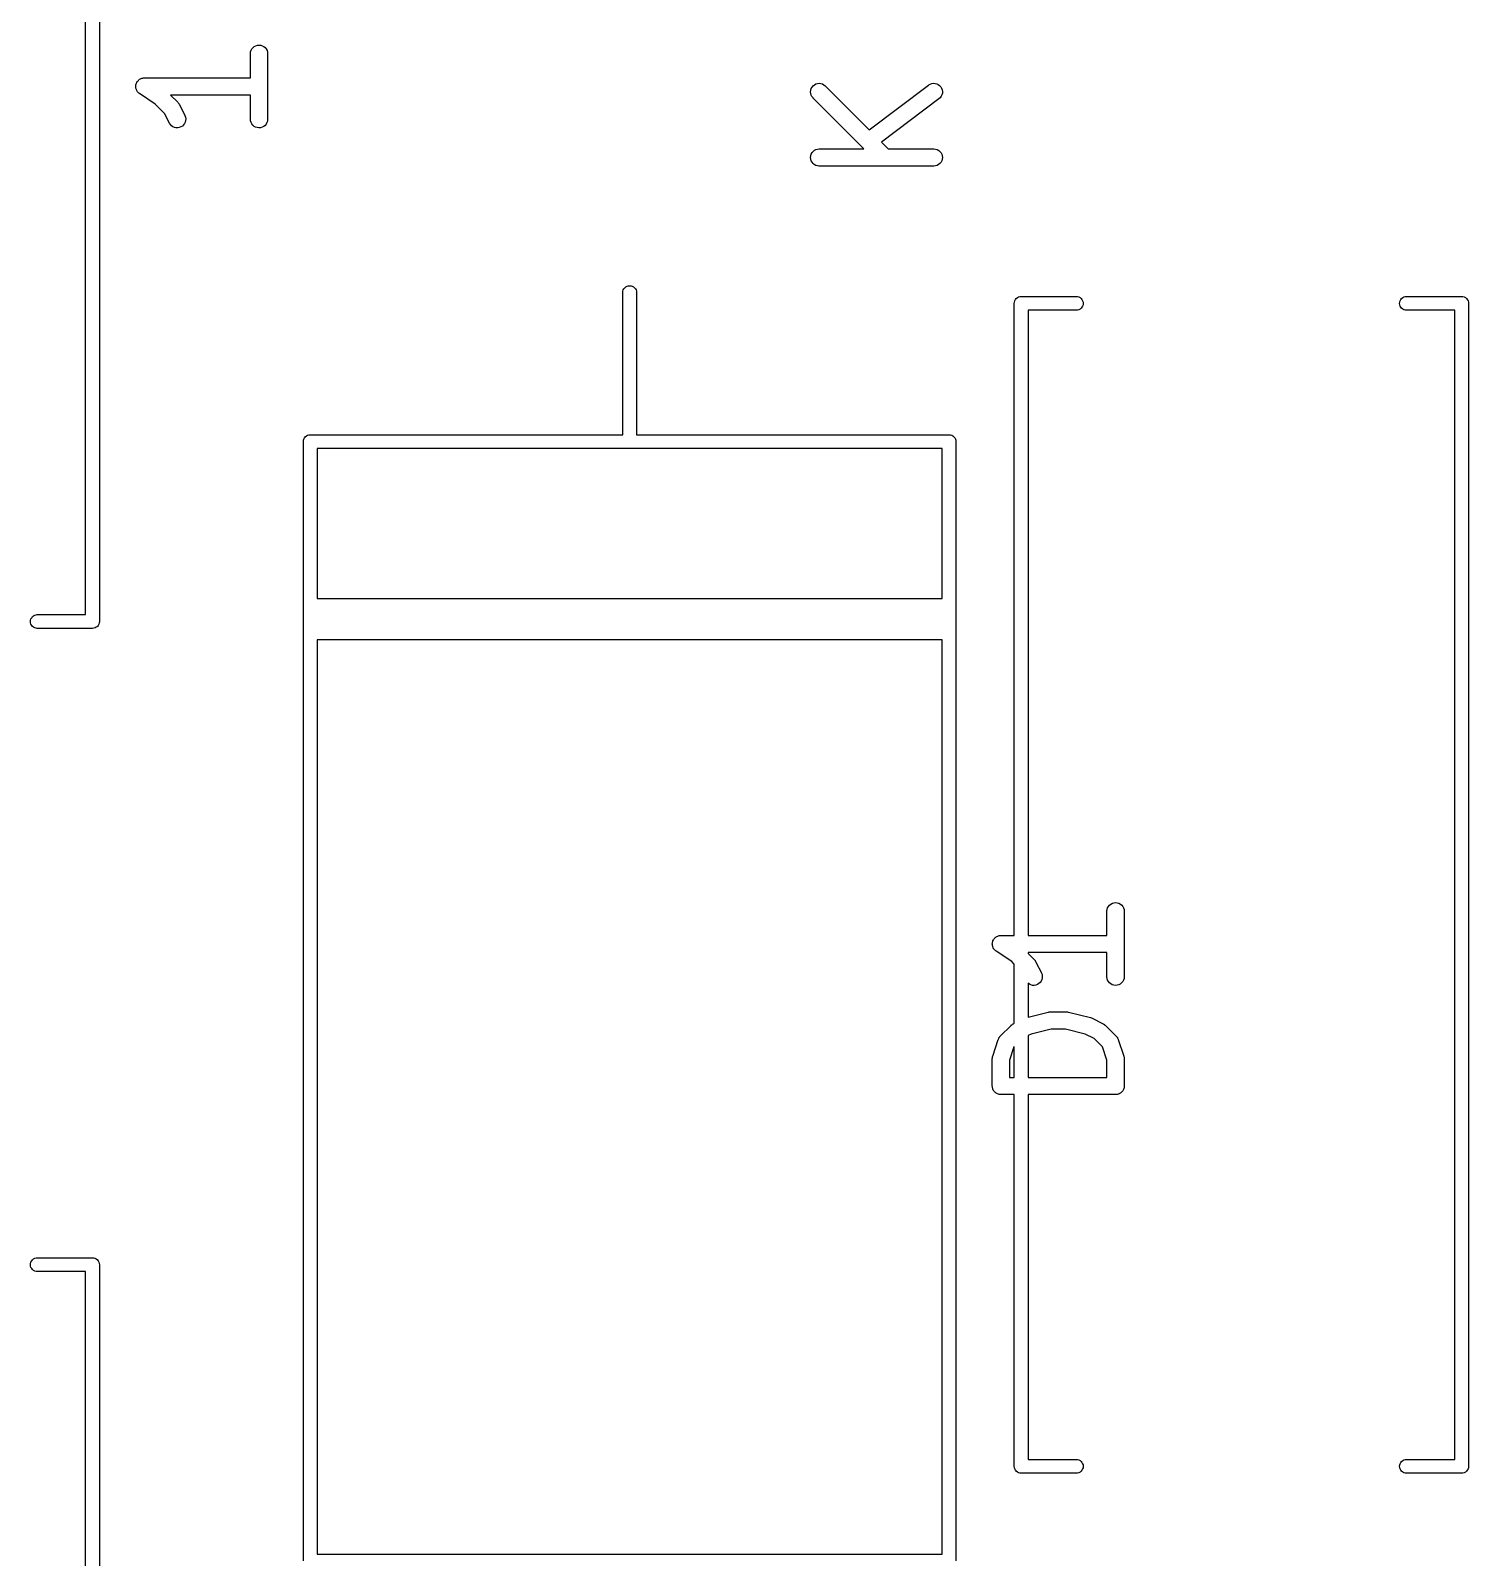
# Model space of a CAD drawing. Extents: x 84.8 to 173.4, y -140 to -47.1.
# Drawn here: x 138.29 to 150.82, y -98.32 to -85.01 of the extents above; entities that cross this region are included whole.
import ezdxf

# ---------------------------------------------------------------- set-up
doc = ezdxf.new("R2010")
doc.units = 0
doc.header["$MEASUREMENT"] = 0
doc.layers.add('BLACK', color=7, linetype='CONTINUOUS')

msp = doc.modelspace()

# ---------------------------------------------------------------- linework, layer by layer
at = {"layer": 'BLACK', "linetype": 'CONTINUOUS'}
for p, q in [((138.766, -90.1), (138.766, -80.08)), ((138.886, -80.0229), (138.886, -90.1571)), ((140.203, -85.208), (140.205, -85.1935)), ((140.205, -85.1935), (140.209, -85.1795)), ((140.209, -85.1795), (140.216, -85.1667)), ((140.216, -85.1667), (140.226, -85.1555)), ((140.226, -85.1555), (140.237, -85.1463)), ((140.237, -85.1463), (140.25, -85.1395)), ((140.25, -85.1395), (140.264, -85.1354)), ((140.264, -85.1354), (140.279, -85.134)), ((140.279, -85.134), (140.293, -85.1356)), ((140.293, -85.1356), (140.307, -85.1399)), ((140.307, -85.1399), (140.32, -85.1469)), ((140.32, -85.1469), (140.332, -85.1562)), ((140.332, -85.1562), (140.341, -85.1675)), ((140.341, -85.1675), (140.348, -85.1805)), ((140.348, -85.1805), (140.352, -85.1945)), ((140.352, -85.1945), (140.353, -85.209)), ((140.203, -85.209), (140.203, -85.208)), ((140.203, -85.4198), (140.203, -85.209)), ((140.353, -85.209), (140.353, -85.7805)), ((139.207, -85.4725), (139.209, -85.4657)), ((139.209, -85.4656), (139.213, -85.4592)), ((139.209, -85.4657), (139.209, -85.4656)), ((139.209, -85.4656), (139.209, -85.4656)), ((139.213, -85.4592), (139.216, -85.4528)), ((139.216, -85.4527), (139.221, -85.4472)), ((139.216, -85.4528), (139.216, -85.4527)), ((139.216, -85.4528), (139.216, -85.4528)), ((139.221, -85.4472), (139.226, -85.4415)), ((139.226, -85.4415), (139.231, -85.4367)), ((139.226, -85.4415), (139.226, -85.4415)), ((139.226, -85.4415), (139.226, -85.4415)), ((139.231, -85.4367), (139.237, -85.4323)), ((139.237, -85.4322), (139.244, -85.4286)), ((139.237, -85.4323), (139.237, -85.4322)), ((139.237, -85.4323), (139.237, -85.4323)), ((139.244, -85.4286), (139.25, -85.4254)), ((139.25, -85.4254), (139.257, -85.4232)), ((139.25, -85.4254), (139.25, -85.4254)), ((139.25, -85.4254), (139.25, -85.4254)), ((139.257, -85.4232), (139.264, -85.4212)), ((139.264, -85.4212), (139.271, -85.4205)), ((139.264, -85.4212), (139.264, -85.4212)), ((139.264, -85.4212), (139.264, -85.4212)), ((139.271, -85.4205), (139.278, -85.4198)), ((139.278, -85.4198), (140.203, -85.4198)), ((145.134, -85.473), (145.148, -85.4689)), ((145.148, -85.4689), (145.163, -85.4675)), ((145.163, -85.4675), (145.177, -85.469)), ((145.177, -85.469), (145.191, -85.4732)), ((146.131, -85.4744), (146.145, -85.4696)), ((146.145, -85.4696), (146.159, -85.4675)), ((146.159, -85.4675), (146.174, -85.4683)), ((146.174, -85.4683), (146.188, -85.472)), ((139.203, -85.4941), (139.204, -85.487)), ((139.203, -85.4942), (139.203, -85.4941)), ((139.204, -85.5018), (139.203, -85.4942)), ((139.203, -85.4942), (139.203, -85.4942)), ((139.204, -85.487), (139.205, -85.4797)), ((139.205, -85.5087), (139.204, -85.5018)), ((139.205, -85.4796), (139.207, -85.4725)), ((139.205, -85.4797), (139.205, -85.4796)), ((139.205, -85.4796), (139.205, -85.4796)), ((139.205, -85.5088), (139.205, -85.5087)), ((139.207, -85.5158), (139.205, -85.5088)), ((139.205, -85.5088), (139.205, -85.5088)), ((139.209, -85.5227), (139.207, -85.5158)), ((139.209, -85.5228), (139.209, -85.5227)), ((139.209, -85.5229), (139.209, -85.5228)), ((139.212, -85.5289), (139.209, -85.5229)), ((139.216, -85.5357), (139.212, -85.5289)), ((139.216, -85.5358), (139.216, -85.5357)), ((139.22, -85.5413), (139.216, -85.5358)), ((139.216, -85.5358), (139.216, -85.5358)), ((139.225, -85.5472), (139.22, -85.5413)), ((139.23, -85.5519), (139.225, -85.5472)), ((139.225, -85.5472), (139.225, -85.5472)), ((139.225, -85.5472), (139.225, -85.5472)), ((139.236, -85.5566), (139.23, -85.5519)), ((139.236, -85.5567), (139.236, -85.5566)), ((139.236, -85.5566), (139.236, -85.5566)), ((139.236, -85.5566), (139.236, -85.5566)), ((139.237, -85.5572), (139.236, -85.5567)), ((139.373, -85.6483), (139.237, -85.5572)), ((140.203, -85.5698), (139.507, -85.5698)), ((139.507, -85.5698), (139.57, -85.6322)), ((140.203, -85.7805), (140.203, -85.5698)), ((145.087, -85.5417), (145.089, -85.5271)), ((145.089, -85.5563), (145.087, -85.5417)), ((145.089, -85.5271), (145.093, -85.5132)), ((145.093, -85.5703), (145.089, -85.5563)), ((145.093, -85.5132), (145.1, -85.5003)), ((145.099, -85.5833), (145.093, -85.5703)), ((145.109, -85.5948), (145.099, -85.5833)), ((145.1, -85.5003), (145.11, -85.4891)), ((145.109, -85.5955), (145.109, -85.5948)), ((145.553, -86.0389), (145.109, -85.5955)), ((145.11, -85.4891), (145.121, -85.4799)), ((145.121, -85.4799), (145.134, -85.473)), ((145.191, -85.4732), (145.204, -85.4802)), ((145.204, -85.4802), (145.215, -85.4894)), ((145.215, -85.4894), (145.598, -85.872)), ((145.598, -85.872), (146.117, -85.4825)), ((146.207, -85.6025), (145.705, -85.9792)), ((146.117, -85.4825), (146.118, -85.4819)), ((146.118, -85.4819), (146.131, -85.4744)), ((146.188, -85.472), (146.201, -85.4783)), ((146.201, -85.4783), (146.213, -85.487)), ((146.218, -85.5926), (146.207, -85.6025)), ((146.213, -85.487), (146.223, -85.4979)), ((146.227, -85.5808), (146.218, -85.5926)), ((146.223, -85.4979), (146.23, -85.5105)), ((146.233, -85.5675), (146.227, -85.5808)), ((146.23, -85.5105), (146.235, -85.5242)), ((146.237, -85.5533), (146.233, -85.5675)), ((146.235, -85.5242), (146.237, -85.5387)), ((146.237, -85.5387), (146.237, -85.5533)), ((139.455, -85.7297), (139.373, -85.6483)), ((139.497, -85.814), (139.455, -85.7297)), ((139.57, -85.6322), (139.57, -85.6329)), ((139.57, -85.6329), (139.573, -85.6362)), ((139.573, -85.6362), (139.576, -85.6393)), ((139.576, -85.6393), (139.577, -85.642)), ((139.577, -85.642), (139.579, -85.6444)), ((139.579, -85.6444), (139.581, -85.6481)), ((139.581, -85.6481), (139.584, -85.6517)), ((139.584, -85.6517), (139.631, -85.7469)), ((139.505, -85.8264), (139.497, -85.814)), ((139.515, -85.837), (139.505, -85.8264)), ((139.527, -85.8455), (139.515, -85.837)), ((139.54, -85.8515), (139.527, -85.8455)), ((139.554, -85.8548), (139.54, -85.8515)), ((139.569, -85.8553), (139.554, -85.8548)), ((139.583, -85.8529), (139.569, -85.8553)), ((139.597, -85.8478), (139.583, -85.8529)), ((139.61, -85.8401), (139.597, -85.8478)), ((139.62, -85.8301), (139.61, -85.8401)), ((139.629, -85.8182), (139.62, -85.8301)), ((139.635, -85.8049), (139.629, -85.8182)), ((139.631, -85.7469), (139.632, -85.7479)), ((139.632, -85.7479), (139.637, -85.7616)), ((139.638, -85.7907), (139.635, -85.8049)), ((139.637, -85.7616), (139.639, -85.7761)), ((139.639, -85.7761), (139.638, -85.7907)), ((140.205, -85.795), (140.203, -85.7805)), ((140.209, -85.8091), (140.205, -85.795)), ((140.216, -85.822), (140.209, -85.8091)), ((140.225, -85.8333), (140.216, -85.822)), ((140.236, -85.8427), (140.225, -85.8333)), ((140.249, -85.8496), (140.236, -85.8427)), ((140.263, -85.8539), (140.249, -85.8496)), ((140.278, -85.8555), (140.263, -85.8539)), ((140.292, -85.8541), (140.278, -85.8555)), ((140.306, -85.85), (140.292, -85.8541)), ((140.319, -85.8432), (140.306, -85.85)), ((140.331, -85.8341), (140.319, -85.8432)), ((140.34, -85.8228), (140.331, -85.8341)), ((140.347, -85.81), (140.34, -85.8228)), ((140.352, -85.7961), (140.347, -85.81)), ((140.353, -85.7815), (140.352, -85.7961)), ((140.353, -85.7805), (140.353, -85.7815)), ((145.705, -85.9792), (145.765, -86.0389)), ((145.087, -86.1134), (145.089, -86.0988)), ((145.089, -86.128), (145.087, -86.1134)), ((145.089, -86.0988), (145.093, -86.0848)), ((145.093, -86.142), (145.089, -86.128)), ((145.093, -86.0848), (145.1, -86.072)), ((145.1, -86.072), (145.11, -86.0607)), ((145.11, -86.0607), (145.121, -86.0514)), ((145.121, -86.0514), (145.134, -86.0446)), ((145.134, -86.0446), (145.148, -86.0403)), ((145.148, -86.0403), (145.162, -86.0389)), ((145.162, -86.0389), (145.553, -86.0389)), ((145.765, -86.0389), (146.162, -86.0389)), ((146.162, -86.0389), (146.163, -86.0389)), ((146.163, -86.0389), (146.178, -86.0405)), ((146.178, -86.0405), (146.192, -86.045)), ((146.192, -86.045), (146.205, -86.052)), ((146.205, -86.052), (146.216, -86.0614)), ((146.216, -86.0614), (146.225, -86.0728)), ((146.225, -86.0728), (146.232, -86.0858)), ((146.232, -86.0858), (146.236, -86.0998)), ((146.236, -86.129), (146.232, -86.143)), ((146.236, -86.0998), (146.237, -86.1144)), ((146.237, -86.1144), (146.236, -86.129)), ((145.1, -86.155), (145.093, -86.142)), ((145.109, -86.1664), (145.1, -86.155)), ((145.12, -86.1758), (145.109, -86.1664)), ((145.133, -86.1828), (145.12, -86.1758)), ((145.147, -86.1873), (145.133, -86.1828)), ((145.161, -86.1889), (145.147, -86.1873)), ((145.162, -86.1889), (145.161, -86.1889)), ((146.162, -86.1889), (145.162, -86.1889)), ((146.177, -86.1875), (146.162, -86.1889)), ((146.191, -86.1832), (146.177, -86.1875)), ((146.204, -86.1764), (146.191, -86.1832)), ((146.215, -86.1671), (146.204, -86.1764)), ((146.225, -86.1558), (146.215, -86.1671)), ((146.232, -86.143), (146.225, -86.1558)), ((143.45, -87.2891), (143.451, -87.2802)), ((143.45, -88.532), (143.45, -87.2891)), ((143.451, -87.2802), (143.454, -87.2689)), ((143.454, -87.2689), (143.46, -87.2585)), ((143.46, -87.2585), (143.467, -87.2494)), ((143.467, -87.2494), (143.477, -87.2419)), ((143.477, -87.2419), (143.487, -87.2363)), ((143.487, -87.2363), (143.498, -87.2329)), ((143.498, -87.2329), (143.51, -87.2317)), ((143.51, -87.2317), (143.522, -87.2329)), ((143.522, -87.2329), (143.533, -87.2363)), ((143.533, -87.2363), (143.543, -87.2419)), ((143.543, -87.2419), (143.553, -87.2494)), ((143.553, -87.2494), (143.56, -87.2585)), ((143.56, -87.2585), (143.566, -87.2689)), ((143.566, -87.2689), (143.569, -87.2802)), ((143.569, -87.2802), (143.57, -87.2891)), ((143.57, -87.2891), (143.57, -88.532)), ((146.891, -87.3359), (146.901, -87.3303)), ((146.901, -87.3303), (146.912, -87.3269)), ((146.912, -87.3269), (146.921, -87.326)), ((146.921, -87.326), (146.924, -87.3257)), ((146.924, -87.3257), (146.927, -87.326)), ((146.927, -87.326), (147.407, -87.326)), ((147.407, -87.326), (147.416, -87.3269)), ((147.416, -87.3269), (147.427, -87.3303)), ((147.427, -87.3303), (147.437, -87.3359)), ((150.251, -87.3359), (150.261, -87.3303)), ((150.261, -87.3303), (150.272, -87.3269)), ((150.272, -87.3269), (150.281, -87.326)), ((150.281, -87.326), (150.761, -87.326)), ((150.761, -87.326), (150.764, -87.3257)), ((150.764, -87.3257), (150.767, -87.326)), ((150.767, -87.326), (150.767, -87.326)), ((150.767, -87.326), (150.776, -87.3269)), ((150.776, -87.3269), (150.787, -87.3303)), ((150.787, -87.3303), (150.797, -87.3359)), ((146.864, -87.386), (146.865, -87.3742)), ((146.864, -87.3889), (146.864, -87.386)), ((146.864, -92.897), (146.864, -87.3889)), ((146.865, -87.3742), (146.868, -87.3629)), ((146.868, -87.3629), (146.874, -87.3525)), ((146.874, -87.3525), (146.881, -87.3434)), ((146.881, -87.3434), (146.891, -87.3359)), ((147.407, -87.446), (146.984, -87.446)), ((146.984, -87.446), (146.984, -92.897)), ((147.416, -87.4451), (147.407, -87.446)), ((147.427, -87.4417), (147.416, -87.4451)), ((147.437, -87.4361), (147.427, -87.4417)), ((147.437, -87.3359), (147.447, -87.3434)), ((147.447, -87.4286), (147.437, -87.4361)), ((147.447, -87.3434), (147.454, -87.3525)), ((147.454, -87.4195), (147.447, -87.4286)), ((147.454, -87.3525), (147.46, -87.3629)), ((147.46, -87.4091), (147.454, -87.4195)), ((147.46, -87.3629), (147.463, -87.3742)), ((147.463, -87.3978), (147.46, -87.4091)), ((147.463, -87.3742), (147.464, -87.386)), ((147.464, -87.386), (147.463, -87.3978)), ((150.224, -87.386), (150.225, -87.3742)), ((150.225, -87.3978), (150.224, -87.386)), ((150.225, -87.3742), (150.228, -87.3629)), ((150.228, -87.4091), (150.225, -87.3978)), ((150.228, -87.3629), (150.234, -87.3525)), ((150.234, -87.4195), (150.228, -87.4091)), ((150.234, -87.3525), (150.241, -87.3434)), ((150.241, -87.4286), (150.234, -87.4195)), ((150.241, -87.3434), (150.251, -87.3359)), ((150.251, -87.4361), (150.241, -87.4286)), ((150.261, -87.4417), (150.251, -87.4361)), ((150.272, -87.4451), (150.261, -87.4417)), ((150.281, -87.446), (150.272, -87.4451)), ((150.704, -87.446), (150.281, -87.446)), ((150.704, -97.466), (150.704, -87.446)), ((150.797, -87.3359), (150.807, -87.3434)), ((150.807, -87.3434), (150.814, -87.3525)), ((150.814, -87.3525), (150.82, -87.3629)), ((150.82, -87.3629), (150.823, -87.3742)), ((150.823, -87.3742), (150.824, -87.386)), ((150.824, -87.386), (150.824, -87.3889)), ((150.824, -87.3889), (150.824, -97.5231)), ((140.702, -88.5363), (140.713, -88.5329)), ((140.713, -88.5329), (140.722, -88.532)), ((140.722, -88.532), (140.725, -88.5317)), ((140.725, -88.5317), (140.728, -88.532)), ((140.728, -88.532), (143.45, -88.532)), ((143.57, -88.532), (146.292, -88.532)), ((146.292, -88.532), (146.295, -88.5317)), ((146.295, -88.5317), (146.298, -88.532)), ((146.298, -88.532), (146.307, -88.5329)), ((146.307, -88.5329), (146.318, -88.5363)), ((140.665, -88.592), (140.666, -88.5802)), ((140.665, -88.5949), (140.665, -88.592)), ((140.665, -90.0171), (140.665, -88.5949)), ((140.666, -88.5802), (140.669, -88.5689)), ((140.669, -88.5689), (140.675, -88.5585)), ((140.675, -88.5585), (140.682, -88.5494)), ((140.682, -88.5494), (140.692, -88.5419)), ((140.692, -88.5419), (140.702, -88.5363)), ((143.507, -88.652), (140.785, -88.652)), ((140.785, -88.652), (140.785, -89.96)), ((143.51, -88.6523), (143.507, -88.652)), ((143.513, -88.652), (143.51, -88.6523)), ((146.235, -88.652), (143.513, -88.652)), ((146.235, -89.96), (146.235, -88.652)), ((146.318, -88.5363), (146.328, -88.5419)), ((146.328, -88.5419), (146.338, -88.5494)), ((146.338, -88.5494), (146.345, -88.5585)), ((146.345, -88.5585), (146.351, -88.5689)), ((146.351, -88.5689), (146.354, -88.5802)), ((146.354, -88.5802), (146.355, -88.592)), ((146.355, -88.592), (146.355, -88.5949)), ((146.355, -88.5949), (146.355, -90.0171)), ((140.785, -89.96), (146.235, -89.96)), ((138.29, -90.1369), (138.296, -90.1265)), ((138.296, -90.1265), (138.303, -90.1174)), ((138.303, -90.1174), (138.313, -90.1099)), ((138.313, -90.1099), (138.323, -90.1043)), ((138.323, -90.1043), (138.334, -90.1009)), ((138.334, -90.1009), (138.343, -90.1)), ((138.343, -90.1), (138.766, -90.1)), ((140.665, -90.02), (140.665, -90.0171)), ((140.665, -90.0229), (140.665, -90.02)), ((140.665, -90.1371), (140.665, -90.0229)), ((146.355, -90.0171), (146.355, -90.02)), ((146.355, -90.02), (146.355, -90.0229)), ((146.355, -90.0229), (146.355, -90.1371)), ((138.286, -90.16), (138.287, -90.1482)), ((138.287, -90.1718), (138.286, -90.16)), ((138.287, -90.1482), (138.29, -90.1369)), ((138.29, -90.1831), (138.287, -90.1718)), ((138.296, -90.1935), (138.29, -90.1831)), ((138.303, -90.2026), (138.296, -90.1935)), ((138.313, -90.2101), (138.303, -90.2026)), ((138.323, -90.2157), (138.313, -90.2101)), ((138.334, -90.2191), (138.323, -90.2157)), ((138.343, -90.22), (138.334, -90.2191)), ((138.823, -90.22), (138.343, -90.22)), ((138.826, -90.2203), (138.823, -90.22)), ((138.838, -90.2191), (138.826, -90.2203)), ((138.849, -90.2157), (138.838, -90.2191)), ((138.859, -90.2101), (138.849, -90.2157)), ((138.869, -90.2026), (138.859, -90.2101)), ((138.876, -90.1935), (138.869, -90.2026)), ((138.882, -90.1831), (138.876, -90.1935)), ((138.885, -90.1718), (138.882, -90.1831)), ((138.886, -90.1629), (138.885, -90.1718)), ((138.886, -90.1571), (138.886, -90.16)), ((138.886, -90.16), (138.886, -90.1629)), ((140.665, -90.14), (140.665, -90.1371)), ((140.665, -90.1429), (140.665, -90.14)), ((140.665, -90.2571), (140.665, -90.1429)), ((140.665, -90.26), (140.665, -90.2571)), ((140.665, -90.2629), (140.665, -90.26)), ((140.665, -98.349), (140.665, -90.2629)), ((146.355, -90.1371), (146.355, -90.14)), ((146.355, -90.14), (146.355, -90.1429)), ((146.355, -90.1429), (146.355, -90.2571)), ((146.355, -90.2571), (146.355, -90.26)), ((146.355, -90.26), (146.355, -90.2629)), ((146.355, -90.2629), (146.355, -98.3491)), ((140.785, -90.32), (140.785, -98.292)), ((146.235, -90.32), (140.785, -90.32)), ((146.235, -98.292), (146.235, -90.32)), ((147.674, -92.6707), (147.678, -92.6567)), ((147.678, -92.6567), (147.685, -92.6439)), ((147.685, -92.6439), (147.695, -92.6327)), ((147.695, -92.6327), (147.706, -92.6235)), ((147.706, -92.6235), (147.719, -92.6167)), ((147.719, -92.6167), (147.733, -92.6126)), ((147.733, -92.6126), (147.748, -92.6113)), ((147.748, -92.6113), (147.762, -92.6128)), ((147.762, -92.6128), (147.776, -92.6171)), ((147.776, -92.6171), (147.789, -92.6241)), ((147.789, -92.6241), (147.801, -92.6334)), ((147.801, -92.6334), (147.81, -92.6448)), ((147.81, -92.6448), (147.817, -92.6577)), ((147.817, -92.6577), (147.821, -92.6717)), ((147.672, -92.6852), (147.674, -92.6707)), ((147.672, -92.6863), (147.672, -92.6852)), ((147.672, -92.897), (147.672, -92.6863)), ((147.821, -92.6717), (147.822, -92.6863)), ((147.822, -92.6863), (147.822, -93.2577)), ((146.685, -92.93), (146.69, -92.9244)), ((146.69, -92.9244), (146.695, -92.9188)), ((146.695, -92.9187), (146.7, -92.914)), ((146.695, -92.9188), (146.695, -92.9187)), ((146.695, -92.9187), (146.695, -92.9187)), ((146.7, -92.914), (146.706, -92.9095)), ((146.706, -92.9095), (146.713, -92.906)), ((146.706, -92.9095), (146.706, -92.9095)), ((146.706, -92.9095), (146.706, -92.9095)), ((146.713, -92.906), (146.719, -92.9027)), ((146.719, -92.9026), (146.726, -92.9006)), ((146.719, -92.9027), (146.719, -92.9026)), ((146.719, -92.9026), (146.719, -92.9026)), ((146.726, -92.9006), (146.733, -92.8984)), ((146.733, -92.8984), (146.74, -92.8977)), ((146.733, -92.8984), (146.733, -92.8984)), ((146.733, -92.8984), (146.733, -92.8984)), ((146.74, -92.8977), (146.747, -92.897)), ((146.747, -92.897), (146.864, -92.897)), ((146.984, -92.897), (147.672, -92.897)), ((146.672, -92.9714), (146.673, -92.9639)), ((146.672, -92.9715), (146.672, -92.9714)), ((146.672, -92.9714), (146.672, -92.9714)), ((146.673, -92.979), (146.672, -92.9715)), ((146.673, -92.9639), (146.674, -92.9569)), ((146.674, -92.9859), (146.673, -92.979)), ((146.674, -92.9568), (146.676, -92.9497)), ((146.674, -92.9569), (146.674, -92.9568)), ((146.674, -92.9569), (146.674, -92.9569)), ((146.674, -92.986), (146.674, -92.9859)), ((146.674, -92.9861), (146.674, -92.986)), ((146.676, -92.9929), (146.674, -92.9861)), ((146.676, -92.9497), (146.678, -92.9429)), ((146.678, -93), (146.676, -92.9929)), ((146.678, -92.9428), (146.682, -92.9363)), ((146.678, -92.9429), (146.678, -92.9428)), ((146.678, -92.9429), (146.678, -92.9429)), ((146.678, -93.0001), (146.678, -93)), ((146.678, -93), (146.678, -93)), ((146.681, -93.0063), (146.678, -93.0001)), ((146.685, -93.013), (146.681, -93.0063)), ((146.682, -92.9363), (146.685, -92.9301)), ((146.685, -92.9301), (146.685, -92.93)), ((146.685, -92.93), (146.685, -92.93)), ((146.685, -93.0131), (146.685, -93.013)), ((146.685, -93.013), (146.685, -93.013)), ((146.689, -93.0187), (146.685, -93.0131)), ((146.694, -93.0244), (146.689, -93.0187)), ((146.694, -93.0245), (146.694, -93.0244)), ((146.694, -93.0244), (146.694, -93.0244)), ((146.699, -93.0292), (146.694, -93.0245)), ((146.705, -93.0338), (146.699, -93.0292)), ((146.705, -93.0339), (146.705, -93.0338)), ((146.706, -93.0344), (146.705, -93.0339)), ((146.705, -93.0339), (146.705, -93.0339)), ((146.705, -93.0339), (146.705, -93.0339)), ((146.842, -93.1255), (146.706, -93.0344)), ((147.672, -93.047), (146.984, -93.047)), ((146.984, -93.047), (146.984, -93.0549)), ((146.984, -93.0549), (147.039, -93.1094)), ((147.672, -93.2577), (147.672, -93.047)), ((146.864, -93.1471), (146.842, -93.1255)), ((146.864, -93.6632), (146.864, -93.1471)), ((147.039, -93.1094), (147.039, -93.1102)), ((147.039, -93.1102), (147.042, -93.1135)), ((147.042, -93.1135), (147.045, -93.1165)), ((147.045, -93.1165), (147.046, -93.1192)), ((147.046, -93.1192), (147.048, -93.1216)), ((147.048, -93.1216), (147.05, -93.1254)), ((147.05, -93.1254), (147.053, -93.1289)), ((147.053, -93.1289), (147.1, -93.2242)), ((146.996, -93.3228), (146.984, -93.3144)), ((146.984, -93.3144), (146.984, -93.6093)), ((147.009, -93.3288), (146.996, -93.3228)), ((147.066, -93.325), (147.052, -93.3302)), ((147.079, -93.3173), (147.066, -93.325)), ((147.089, -93.3073), (147.079, -93.3173)), ((147.098, -93.2955), (147.089, -93.3073)), ((147.104, -93.2822), (147.098, -93.2955)), ((147.1, -93.2242), (147.101, -93.2251)), ((147.101, -93.2251), (147.106, -93.2389)), ((147.107, -93.2679), (147.104, -93.2822)), ((147.106, -93.2389), (147.108, -93.2533)), ((147.108, -93.2533), (147.107, -93.2679)), ((147.674, -93.2723), (147.672, -93.2577)), ((147.678, -93.2863), (147.674, -93.2723)), ((147.685, -93.2992), (147.678, -93.2863)), ((147.694, -93.3106), (147.685, -93.2992)), ((147.705, -93.3199), (147.694, -93.3106)), ((147.718, -93.3269), (147.705, -93.3199)), ((147.788, -93.3205), (147.775, -93.3273)), ((147.8, -93.3113), (147.788, -93.3205)), ((147.809, -93.3001), (147.8, -93.3113)), ((147.816, -93.2873), (147.809, -93.3001)), ((147.821, -93.2733), (147.816, -93.2873)), ((147.822, -93.2588), (147.821, -93.2733)), ((147.822, -93.2577), (147.822, -93.2588)), ((147.023, -93.3321), (147.009, -93.3288)), ((147.038, -93.3326), (147.023, -93.3321)), ((147.052, -93.3302), (147.038, -93.3326)), ((147.732, -93.3312), (147.718, -93.3269)), ((147.747, -93.3327), (147.732, -93.3312)), ((147.761, -93.3314), (147.747, -93.3327)), ((147.775, -93.3273), (147.761, -93.3314)), ((146.984, -93.6093), (147.158, -93.5659)), ((147.158, -93.5659), (147.159, -93.5657)), ((147.159, -93.5657), (147.16, -93.5655)), ((147.16, -93.5655), (147.161, -93.5651)), ((147.161, -93.5651), (147.167, -93.5645)), ((147.167, -93.5645), (147.173, -93.5637)), ((147.173, -93.5637), (147.175, -93.5638)), ((147.175, -93.5638), (147.176, -93.5637)), ((147.176, -93.5637), (147.319, -93.5637)), ((147.319, -93.5637), (147.32, -93.5637)), ((147.32, -93.5637), (147.321, -93.5638)), ((147.321, -93.5638), (147.323, -93.5638)), ((147.323, -93.5638), (147.328, -93.5646)), ((147.328, -93.5646), (147.334, -93.5653)), ((147.334, -93.5653), (147.336, -93.5657)), ((147.336, -93.5657), (147.337, -93.5659)), ((147.337, -93.5659), (147.527, -93.6135)), ((146.742, -93.7761), (146.837, -93.6809)), ((146.837, -93.6809), (146.838, -93.6801)), ((146.838, -93.6801), (146.841, -93.6775)), ((146.841, -93.6775), (146.844, -93.6746)), ((146.844, -93.6746), (146.847, -93.673)), ((146.847, -93.673), (146.849, -93.671)), ((146.849, -93.671), (146.853, -93.6691)), ((146.853, -93.6691), (146.857, -93.6668)), ((146.857, -93.6668), (146.864, -93.6632)), ((147.185, -93.7137), (147.012, -93.757)), ((147.31, -93.7137), (147.185, -93.7137)), ((147.483, -93.757), (147.31, -93.7137)), ((147.527, -93.6135), (147.528, -93.6138)), ((147.528, -93.6138), (147.529, -93.6139)), ((147.529, -93.6139), (147.529, -93.614)), ((147.529, -93.614), (147.536, -93.6165)), ((147.536, -93.6165), (147.542, -93.6189)), ((147.542, -93.6189), (147.543, -93.6191)), ((147.543, -93.6191), (147.543, -93.6192)), ((147.543, -93.6192), (147.638, -93.6668)), ((147.638, -93.6668), (147.639, -93.6673)), ((147.639, -93.6673), (147.643, -93.6696)), ((147.643, -93.6696), (147.646, -93.6716)), ((147.646, -93.6716), (147.649, -93.6736)), ((147.649, -93.6736), (147.651, -93.6753)), ((147.651, -93.6753), (147.654, -93.6782)), ((147.654, -93.6782), (147.658, -93.6809)), ((147.658, -93.6809), (147.753, -93.7761)), ((146.676, -93.9483), (146.724, -93.8054)), ((146.724, -93.8044), (146.725, -93.8024)), ((146.724, -93.8054), (146.724, -93.8044)), ((146.725, -93.8024), (146.726, -93.8003)), ((146.726, -93.8003), (146.728, -93.7958)), ((146.728, -93.7958), (146.73, -93.7912)), ((146.73, -93.7912), (146.732, -93.7894)), ((146.732, -93.7894), (146.733, -93.7874)), ((146.733, -93.7874), (146.736, -93.7835)), ((146.736, -93.7835), (146.739, -93.7793)), ((146.739, -93.7793), (146.741, -93.7778)), ((146.741, -93.7778), (146.742, -93.7761)), ((147.012, -93.757), (146.984, -93.7709)), ((146.984, -93.7709), (146.984, -94.1351)), ((147.56, -93.7955), (147.483, -93.757)), ((147.634, -93.8697), (147.56, -93.7955)), ((147.753, -93.7761), (147.754, -93.7769)), ((147.754, -93.7769), (147.755, -93.7786)), ((147.755, -93.7786), (147.757, -93.7801)), ((147.757, -93.7801), (147.759, -93.7843)), ((147.759, -93.7843), (147.763, -93.7883)), ((147.763, -93.7883), (147.764, -93.7902)), ((147.764, -93.7902), (147.765, -93.7921)), ((147.765, -93.7921), (147.767, -93.7967)), ((147.767, -93.7967), (147.769, -93.8013)), ((147.769, -93.8013), (147.77, -93.8034)), ((147.77, -93.8034), (147.771, -93.8054)), ((147.771, -93.8054), (147.819, -93.9483)), ((146.672, -93.971), (146.673, -93.9668)), ((146.672, -93.972), (146.672, -93.971)), ((146.672, -94.2101), (146.672, -93.972)), ((146.673, -93.9626), (146.674, -93.9595)), ((146.673, -93.9668), (146.673, -93.9626)), ((146.674, -93.9564), (146.675, -93.9524)), ((146.674, -93.9595), (146.674, -93.9564)), ((146.675, -93.9524), (146.676, -93.9483)), ((146.861, -93.8697), (146.822, -93.9842)), ((146.822, -93.9842), (146.822, -94.1351)), ((146.864, -93.8662), (146.861, -93.8697)), ((146.864, -94.1351), (146.864, -93.8662)), ((147.672, -93.9842), (147.634, -93.8697)), ((147.672, -94.1351), (147.672, -93.9842)), ((147.819, -93.9483), (147.819, -93.9493)), ((147.819, -93.9493), (147.82, -93.9534)), ((147.82, -93.9534), (147.821, -93.9574)), ((147.821, -93.9574), (147.821, -93.9605)), ((147.821, -93.9605), (147.822, -93.9636)), ((147.822, -93.9636), (147.822, -93.9678)), ((147.822, -93.9678), (147.822, -93.972)), ((147.822, -93.972), (147.822, -94.2101)), ((146.673, -94.2171), (146.672, -94.2101)), ((146.674, -94.2241), (146.673, -94.2171)), ((146.674, -94.2244), (146.674, -94.2241)), ((146.674, -94.2247), (146.674, -94.2244)), ((146.676, -94.2314), (146.674, -94.2247)), ((146.678, -94.2382), (146.676, -94.2314)), ((146.678, -94.2384), (146.678, -94.2382)), ((146.678, -94.2387), (146.678, -94.2384)), ((146.681, -94.2449), (146.678, -94.2387)), ((146.685, -94.2512), (146.681, -94.2449)), ((146.685, -94.2514), (146.685, -94.2512)), ((146.685, -94.2516), (146.685, -94.2514)), ((146.689, -94.2571), (146.685, -94.2516)), ((146.694, -94.2626), (146.689, -94.2571)), ((146.822, -94.1351), (146.864, -94.1351)), ((146.984, -94.1351), (147.672, -94.1351)), ((147.805, -94.2579), (147.8, -94.2633)), ((147.809, -94.2525), (147.805, -94.2579)), ((147.81, -94.252), (147.809, -94.2522)), ((147.809, -94.2522), (147.809, -94.2525)), ((147.813, -94.2458), (147.81, -94.252)), ((147.816, -94.2396), (147.813, -94.2458)), ((147.817, -94.2392), (147.816, -94.2394)), ((147.816, -94.2394), (147.816, -94.2396)), ((147.819, -94.2324), (147.817, -94.2392)), ((147.821, -94.2257), (147.819, -94.2324)), ((147.822, -94.2182), (147.821, -94.2252)), ((147.821, -94.2252), (147.821, -94.2254)), ((147.821, -94.2254), (147.821, -94.2257)), ((147.822, -94.2101), (147.822, -94.2106)), ((147.822, -94.2106), (147.822, -94.2106)), ((147.822, -94.2106), (147.822, -94.2106)), ((147.822, -94.2106), (147.822, -94.2111)), ((147.822, -94.2111), (147.822, -94.2182)), ((146.694, -94.2627), (146.694, -94.2626)), ((146.694, -94.2629), (146.694, -94.2627)), ((146.7, -94.2674), (146.694, -94.2629)), ((146.705, -94.272), (146.7, -94.2674)), ((146.705, -94.2721), (146.705, -94.272)), ((146.705, -94.2723), (146.705, -94.2721)), ((146.712, -94.2756), (146.705, -94.2723)), ((146.718, -94.279), (146.712, -94.2756)), ((146.718, -94.2791), (146.718, -94.279)), ((146.718, -94.2792), (146.718, -94.2791)), ((146.725, -94.2813), (146.718, -94.2792)), ((146.732, -94.2835), (146.725, -94.2813)), ((146.732, -94.2836), (146.732, -94.2835)), ((146.732, -94.2835), (146.732, -94.2835)), ((146.739, -94.2843), (146.732, -94.2836)), ((146.746, -94.2851), (146.739, -94.2843)), ((146.747, -94.2851), (146.746, -94.2851)), ((146.864, -94.2851), (146.747, -94.2851)), ((146.747, -94.2851), (146.747, -94.2851)), ((146.747, -94.2851), (146.747, -94.2851)), ((146.747, -94.2851), (146.747, -94.2851)), ((146.864, -97.523), (146.864, -94.2851)), ((147.747, -94.2851), (146.984, -94.2851)), ((146.984, -94.2851), (146.984, -97.466)), ((147.754, -94.2844), (147.747, -94.2851)), ((147.761, -94.2838), (147.754, -94.2844)), ((147.762, -94.2837), (147.761, -94.2838)), ((147.769, -94.2816), (147.762, -94.2837)), ((147.762, -94.2837), (147.762, -94.2837)), ((147.775, -94.2796), (147.769, -94.2816)), ((147.776, -94.2795), (147.775, -94.2796)), ((147.782, -94.2761), (147.776, -94.2794)), ((147.776, -94.2794), (147.776, -94.2795)), ((147.788, -94.2729), (147.782, -94.2761)), ((147.789, -94.2727), (147.788, -94.2729)), ((147.794, -94.2681), (147.789, -94.2726)), ((147.789, -94.2726), (147.789, -94.2727)), ((147.8, -94.2637), (147.794, -94.2681)), ((147.8, -94.2633), (147.8, -94.2635)), ((147.8, -94.2635), (147.8, -94.2637)), ((138.303, -95.7254), (138.313, -95.7179)), ((138.313, -95.7179), (138.323, -95.7123)), ((138.323, -95.7123), (138.334, -95.7089)), ((138.334, -95.7089), (138.343, -95.708)), ((138.343, -95.708), (138.823, -95.708)), ((138.823, -95.708), (138.826, -95.7077)), ((138.826, -95.7077), (138.829, -95.708)), ((138.829, -95.708), (138.829, -95.708)), ((138.829, -95.708), (138.838, -95.7089)), ((138.838, -95.7089), (138.849, -95.7123)), ((138.849, -95.7123), (138.859, -95.7179)), ((138.859, -95.7179), (138.869, -95.7254)), ((138.286, -95.768), (138.287, -95.7562)), ((138.287, -95.7798), (138.286, -95.768)), ((138.287, -95.7562), (138.29, -95.7449)), ((138.29, -95.7911), (138.287, -95.7798)), ((138.29, -95.7449), (138.296, -95.7345)), ((138.296, -95.8015), (138.29, -95.7911)), ((138.296, -95.7345), (138.303, -95.7254)), ((138.303, -95.8106), (138.296, -95.8015)), ((138.313, -95.8181), (138.303, -95.8106)), ((138.323, -95.8237), (138.313, -95.8181)), ((138.334, -95.8271), (138.323, -95.8237)), ((138.343, -95.828), (138.334, -95.8271)), ((138.766, -95.828), (138.343, -95.828)), ((138.766, -105.848), (138.766, -95.828)), ((138.869, -95.7254), (138.876, -95.7345)), ((138.876, -95.7345), (138.882, -95.7449)), ((138.882, -95.7449), (138.885, -95.7562)), ((138.885, -95.7562), (138.886, -95.768)), ((138.886, -95.768), (138.886, -95.7709)), ((138.886, -95.7709), (138.886, -105.905)), ((146.864, -97.526), (146.864, -97.523)), ((146.865, -97.5378), (146.864, -97.526)), ((146.868, -97.5491), (146.865, -97.5378)), ((146.874, -97.5595), (146.868, -97.5491)), ((146.881, -97.5686), (146.874, -97.5595)), ((146.891, -97.5761), (146.881, -97.5686)), ((146.901, -97.5817), (146.891, -97.5761)), ((146.912, -97.5851), (146.901, -97.5817)), ((146.921, -97.586), (146.912, -97.5851)), ((146.924, -97.5863), (146.921, -97.586)), ((146.921, -97.586), (146.921, -97.586)), ((146.927, -97.586), (146.924, -97.5863)), ((147.407, -97.586), (146.927, -97.586)), ((146.984, -97.466), (147.407, -97.466)), ((147.407, -97.466), (147.416, -97.4669)), ((147.416, -97.5851), (147.407, -97.586)), ((147.416, -97.4669), (147.427, -97.4703)), ((147.427, -97.5817), (147.416, -97.5851)), ((147.427, -97.4703), (147.437, -97.4759)), ((147.437, -97.5761), (147.427, -97.5817)), ((147.437, -97.4759), (147.447, -97.4834)), ((147.447, -97.5686), (147.437, -97.5761)), ((147.447, -97.4834), (147.454, -97.4925)), ((147.454, -97.5595), (147.447, -97.5686)), ((147.454, -97.4925), (147.46, -97.5029)), ((147.46, -97.5491), (147.454, -97.5595)), ((147.46, -97.5029), (147.463, -97.5142)), ((147.463, -97.5378), (147.46, -97.5491)), ((147.463, -97.5142), (147.464, -97.526)), ((147.464, -97.526), (147.463, -97.5378)), ((150.224, -97.526), (150.225, -97.5142)), ((150.225, -97.5378), (150.224, -97.526)), ((150.225, -97.5142), (150.228, -97.5029)), ((150.228, -97.5491), (150.225, -97.5378)), ((150.228, -97.5029), (150.234, -97.4925)), ((150.234, -97.5595), (150.228, -97.5491)), ((150.234, -97.4925), (150.241, -97.4834)), ((150.241, -97.5686), (150.234, -97.5595)), ((150.241, -97.4834), (150.251, -97.4759)), ((150.251, -97.5761), (150.241, -97.5686)), ((150.251, -97.4759), (150.261, -97.4703)), ((150.261, -97.5817), (150.251, -97.5761)), ((150.261, -97.4703), (150.272, -97.4669)), ((150.272, -97.5851), (150.261, -97.5817)), ((150.272, -97.4669), (150.281, -97.466)), ((150.281, -97.586), (150.272, -97.5851)), ((150.281, -97.466), (150.704, -97.466)), ((150.761, -97.586), (150.281, -97.586)), ((150.764, -97.5863), (150.761, -97.586)), ((150.776, -97.5851), (150.764, -97.5863)), ((150.787, -97.5817), (150.776, -97.5851)), ((150.797, -97.5761), (150.787, -97.5817)), ((150.807, -97.5686), (150.797, -97.5761)), ((150.814, -97.5595), (150.807, -97.5686)), ((150.82, -97.5491), (150.814, -97.5595)), ((150.823, -97.5378), (150.82, -97.5491)), ((150.824, -97.5289), (150.823, -97.5378)), ((150.824, -97.5231), (150.824, -97.526)), ((150.824, -97.526), (150.824, -97.5289)), ((140.785, -98.292), (143.507, -98.292)), ((143.507, -98.292), (143.51, -98.2917)), ((143.51, -98.2917), (143.513, -98.292)), ((143.513, -98.292), (146.235, -98.292))]:
    msp.add_line(p, q, dxfattribs=at)

doc.saveas('drawing.dxf')
